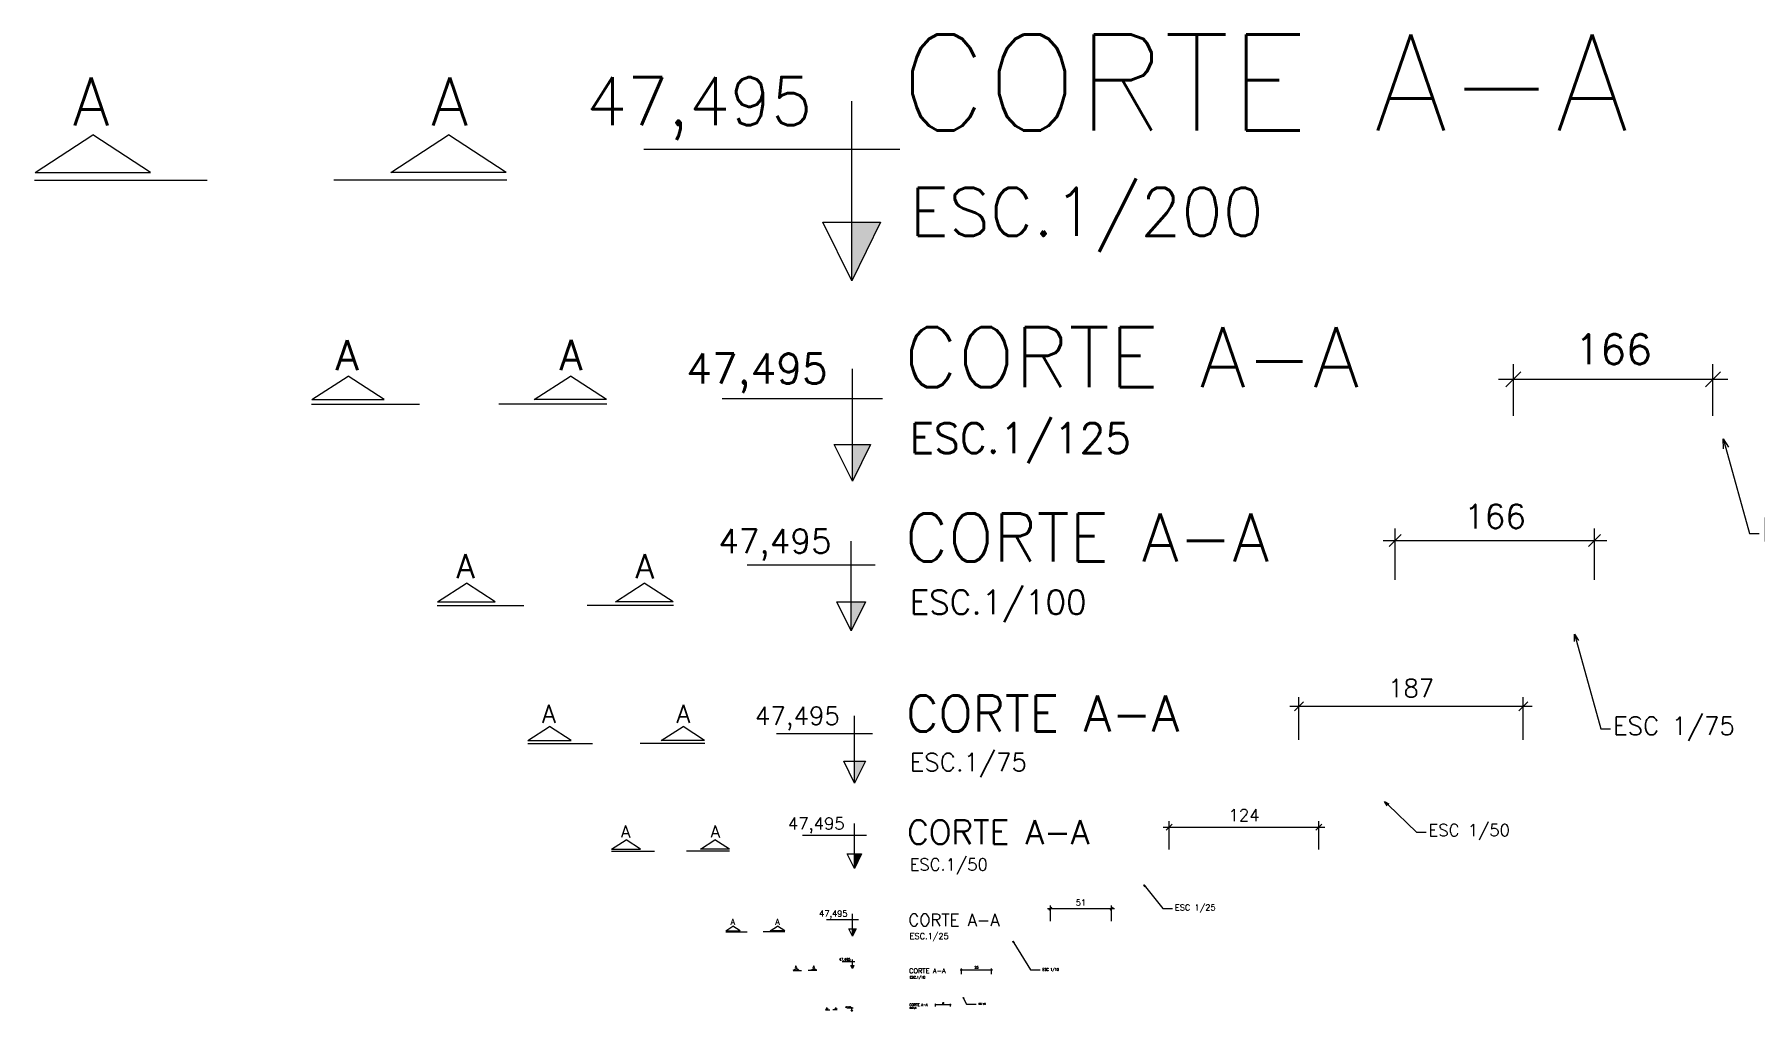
# Model space of a CAD drawing. Header units: inches. Extents: x 204712 to 217368, y 8428740 to 8432917.
# Drawn here: x 206921 to 208355, y 8432057 to 8432870 of the extents above; entities that cross this region are included whole.
import ezdxf
from ezdxf import colors
from ezdxf.entities.mleader import LeaderData, LeaderLine
from ezdxf.enums import TextEntityAlignment as Align
from ezdxf.math import Vec2, Vec3

# ---------------------------------------------------------------- set-up
doc = ezdxf.new("R2010")
doc.units = ezdxf.units.IN
doc.header["$LTSCALE"] = 10
doc.header["$MEASUREMENT"] = 0
doc.linetypes.add('DASHDOT', pattern=[1, 0.5, -0.25, 0, -0.25])
doc.linetypes.add('HIDDEN', pattern=[0.375, 0.25, -0.125])
for name, color, linetype in [('05', 5, 'Continuous'), ('1', 1, 'Continuous'), ('3', 3, 'Continuous'), ('BAR-EIXOS', 80, 'DASHDOT'), ('Layer2', 2, 'Continuous'), ('Layer3', 3, 'Continuous'), ('Layer8', 8, 'Continuous')]:
    doc.layers.add(name, color=color, linetype=linetype)
doc.styles.add('ROMANS', font='romans')
doc.styles.add('STYLE-ROMANS', font='romans.shx')
doc.dimstyles.new('1-10', dxfattribs={"dimscale": 0.2, "dimtxt": 10, "dimasz": 5, "dimexe": 5, "dimexo": 5, "dimgap": 5, "dimtad": 1, "dimdec": 0, "dimzin": 12, "dimdsep": 46, "dimtxsty": 'STYLE-ROMANS', "dimblk1": 'OBLIQUE', "dimblk2": 'OBLIQUE', "dimsah": 1, "dimcen": 0, "dimdle": 5, "dimclrd": 1, "dimclre": 1, "dimclrt": 3, "dimadec": 1, "dimazin": 3, "dimtfac": 1, "dimtdec": 0, "dimtix": 1, "dimtmove": 1, "dimatfit": 3, "dimldrblk": 'OPEN30', "dimfxl": 0, "dimtolj": 1, "dimtzin": 0, "dimarcsym": 0})
doc.dimstyles.new('1-100', dxfattribs={"dimscale": 2, "dimtxt": 10, "dimasz": 5, "dimexe": 5, "dimexo": 5, "dimgap": 5, "dimtad": 1, "dimdec": 0, "dimzin": 12, "dimdsep": 46, "dimtxsty": 'STYLE-ROMANS', "dimblk1": 'OBLIQUE', "dimblk2": 'OBLIQUE', "dimsah": 1, "dimcen": 0, "dimdle": 5, "dimclrd": 1, "dimclre": 1, "dimclrt": 3, "dimadec": 1, "dimazin": 3, "dimtfac": 1, "dimtdec": 0, "dimtix": 1, "dimtmove": 1, "dimatfit": 3, "dimldrblk": 'OPEN30', "dimfxl": 0, "dimtolj": 1, "dimtzin": 0, "dimarcsym": 0})
doc.dimstyles.new('1-125', dxfattribs={"dimscale": 2.5, "dimtxt": 10, "dimasz": 5, "dimexe": 5, "dimexo": 5, "dimgap": 5, "dimtad": 1, "dimdec": 0, "dimzin": 12, "dimdsep": 46, "dimtxsty": 'STYLE-ROMANS', "dimblk1": 'OBLIQUE', "dimblk2": 'OBLIQUE', "dimsah": 1, "dimcen": 0, "dimdle": 5, "dimclrd": 1, "dimclre": 1, "dimclrt": 3, "dimadec": 1, "dimazin": 3, "dimtfac": 1, "dimtdec": 0, "dimtix": 1, "dimtmove": 1, "dimatfit": 3, "dimldrblk": 'OPEN30', "dimfxl": 0, "dimtolj": 1, "dimtzin": 0, "dimarcsym": 0})
doc.dimstyles.new('1-25', dxfattribs={"dimscale": 0.5, "dimtxt": 10, "dimasz": 5, "dimexe": 5, "dimexo": 5, "dimgap": 5, "dimtad": 1, "dimdec": 0, "dimzin": 12, "dimdsep": 46, "dimtxsty": 'STYLE-ROMANS', "dimblk1": 'OBLIQUE', "dimblk2": 'OBLIQUE', "dimsah": 1, "dimcen": 0, "dimdle": 5, "dimclrd": 1, "dimclre": 1, "dimclrt": 3, "dimadec": 1, "dimazin": 3, "dimtfac": 1, "dimtdec": 0, "dimtix": 1, "dimtmove": 1, "dimatfit": 3, "dimldrblk": 'OPEN30', "dimfxl": 0, "dimtolj": 1, "dimtzin": 0, "dimarcsym": 0})
doc.dimstyles.new('1-5', dxfattribs={"dimscale": 0.1, "dimtxt": 10, "dimasz": 5, "dimexe": 5, "dimexo": 5, "dimgap": 5, "dimtad": 1, "dimdec": 0, "dimzin": 12, "dimdsep": 46, "dimtxsty": 'STYLE-ROMANS', "dimblk1": 'OBLIQUE', "dimblk2": 'OBLIQUE', "dimsah": 1, "dimcen": 0, "dimdle": 5, "dimclrd": 1, "dimclre": 1, "dimclrt": 3, "dimadec": 1, "dimazin": 3, "dimtfac": 1, "dimtdec": 0, "dimtix": 1, "dimtmove": 1, "dimatfit": 3, "dimldrblk": 'OPEN30', "dimfxl": 0, "dimtolj": 1, "dimtzin": 0, "dimarcsym": 0})
doc.dimstyles.new('1-50', dxfattribs={"dimtxt": 10, "dimasz": 5, "dimexe": 5, "dimexo": 5, "dimgap": 5, "dimtad": 1, "dimdec": 0, "dimzin": 12, "dimdsep": 46, "dimtxsty": 'STYLE-ROMANS', "dimblk1": 'OBLIQUE', "dimblk2": 'OBLIQUE', "dimsah": 1, "dimcen": 0, "dimdle": 5, "dimclrd": 1, "dimclre": 1, "dimclrt": 3, "dimadec": 1, "dimazin": 3, "dimtfac": 1, "dimtdec": 0, "dimtix": 1, "dimtmove": 1, "dimatfit": 3, "dimldrblk": 'OPEN30', "dimfxl": 0, "dimtolj": 1, "dimtzin": 0, "dimarcsym": 0})
doc.dimstyles.new('1-75', dxfattribs={"dimscale": 1.5, "dimtxt": 10, "dimasz": 5, "dimexe": 5, "dimexo": 5, "dimgap": 5, "dimtad": 1, "dimdec": 0, "dimzin": 12, "dimdsep": 46, "dimtxsty": 'STYLE-ROMANS', "dimblk1": 'OBLIQUE', "dimblk2": 'OBLIQUE', "dimsah": 1, "dimcen": 0, "dimdle": 5, "dimclrd": 1, "dimclre": 1, "dimclrt": 3, "dimadec": 1, "dimazin": 3, "dimtfac": 1, "dimtdec": 0, "dimtix": 1, "dimtmove": 1, "dimatfit": 3, "dimldrblk": 'OPEN30', "dimfxl": 0, "dimtolj": 1, "dimtzin": 0, "dimarcsym": 0})

# ---------------------------------------------------------------- blocks, each defined once
blk = doc.blocks.new('_Oblique')
at = {"layer": 'BAR-EIXOS', "color": 0, "lineweight": -2}
blk.add_line((-0.5, -0.5), (0.5, 0.5), dxfattribs=at)
blk = doc.blocks.new('*D40')
at = {"layer": '1', "color": 1, "lineweight": -2}
for p, q in [((207865.7, 8432191.6), (207865.7, 8432215.3)), ((207990.2, 8432191.6), (207990.2, 8432215.3)), ((207860.7, 8432210.3), (207995.2, 8432210.3))]:
    blk.add_line(p, q, dxfattribs=at)
at = {"layer": 'Defpoints', "color": 0}
for p in [(207990.2, 8432210.3), (207865.7, 8432186.6), (207990.2, 8432186.6)]:
    blk.add_point(p, dxfattribs=at)
at = {"layer": '1', "color": 1, "lineweight": -2, "xscale": 5, "yscale": 5, "zscale": 5, "rotation": 180}
blk.add_blockref('_Oblique', (207865.7, 8432210.3), dxfattribs=at)
at = {"layer": '1', "color": 1, "lineweight": -2, "xscale": 5, "yscale": 5, "zscale": 5}
blk.add_blockref('_Oblique', (207990.2, 8432210.3), dxfattribs=at)
at = {"layer": '1', "color": 3, "insert": (207928, 8432220.3), "char_height": 10, "attachment_point": 5, "style": 'ROMANS'}
blk.add_mtext('\\A1;124', dxfattribs=at)
blk = doc.blocks.new('_Open30')
at = {"layer": 'Layer8', "color": 0, "lineweight": -2}
for p, q in [((-1, 0.27), (0, 0)), ((0, 0), (-1, -0.27)), ((0, 0), (-1, 0))]:
    blk.add_line(p, q, dxfattribs=at)
blk = doc.blocks.new('*D41')
at = {"layer": '1', "color": 1, "lineweight": -2}
for p, q in [((208054, 8432416.1), (208054, 8432459)), ((208220, 8432416.1), (208220, 8432459)), ((208044, 8432449), (208230, 8432449))]:
    blk.add_line(p, q, dxfattribs=at)
at = {"layer": 'Defpoints', "color": 0}
for p in [(208220, 8432449), (208054, 8432406.1), (208220, 8432406.1)]:
    blk.add_point(p, dxfattribs=at)
at = {"layer": '1', "color": 1, "lineweight": -2, "xscale": 10, "yscale": 10, "zscale": 10, "rotation": 180}
blk.add_blockref('_Oblique', (208054, 8432449), dxfattribs=at)
at = {"layer": '1', "color": 1, "lineweight": -2, "xscale": 10, "yscale": 10, "zscale": 10}
blk.add_blockref('_Oblique', (208220, 8432449), dxfattribs=at)
at = {"layer": '1', "color": 3, "insert": (208137, 8432469), "char_height": 20, "attachment_point": 5, "style": 'ROMANS'}
blk.add_mtext('\\A1;166', dxfattribs=at)
blk = doc.blocks.new('*D42')
at = {"layer": '1', "color": 1, "lineweight": -2}
for p, q in [((208152.4, 8432552.7), (208152.4, 8432595.6)), ((208318.5, 8432552.7), (208318.5, 8432595.6)), ((208139.9, 8432583.1), (208331, 8432583.1))]:
    blk.add_line(p, q, dxfattribs=at)
at = {"layer": 'Defpoints', "color": 0}
for p in [(208318.5, 8432583.1), (208152.4, 8432540.2), (208318.5, 8432540.2)]:
    blk.add_point(p, dxfattribs=at)
at = {"layer": '1', "color": 1, "lineweight": -2, "xscale": 12.5, "yscale": 12.5, "zscale": 12.5, "rotation": 180}
blk.add_blockref('_Oblique', (208152.4, 8432583.1), dxfattribs=at)
at = {"layer": '1', "color": 1, "lineweight": -2, "xscale": 12.5, "yscale": 12.5, "zscale": 12.5}
blk.add_blockref('_Oblique', (208318.5, 8432583.1), dxfattribs=at)
at = {"layer": '1', "color": 3, "insert": (208235.5, 8432608.1), "char_height": 25, "attachment_point": 5, "style": 'ROMANS'}
blk.add_mtext('\\A1;166', dxfattribs=at)
blk = doc.blocks.new('*D44')
at = {"layer": '1', "color": 1, "lineweight": -2}
for p, q in [((207973.8, 8432282.9), (207973.8, 8432318.5)), ((208160.5, 8432282.9), (208160.5, 8432318.5)), ((207966.3, 8432311), (208168, 8432311))]:
    blk.add_line(p, q, dxfattribs=at)
at = {"layer": 'Defpoints', "color": 0}
for p in [(208160.5, 8432311), (207973.8, 8432275.4), (208160.5, 8432275.4)]:
    blk.add_point(p, dxfattribs=at)
at = {"layer": '1', "color": 1, "lineweight": -2, "xscale": 7.5, "yscale": 7.5, "zscale": 7.5, "rotation": 180}
blk.add_blockref('_Oblique', (207973.8, 8432311), dxfattribs=at)
at = {"layer": '1', "color": 1, "lineweight": -2, "xscale": 7.5, "yscale": 7.5, "zscale": 7.5}
blk.add_blockref('_Oblique', (208160.5, 8432311), dxfattribs=at)
at = {"layer": '1', "color": 3, "insert": (208067.2, 8432326), "char_height": 15, "attachment_point": 5, "style": 'ROMANS'}
blk.add_mtext('\\A1;187', dxfattribs=at)
blk = doc.blocks.new('*D45')
at = {"layer": '1', "color": 1, "lineweight": -2}
for p, q in [((207764.3, 8432142.5), (207820.2, 8432142.5)), ((207766.8, 8432131.9), (207766.8, 8432145)), ((207817.7, 8432131.9), (207817.7, 8432145))]:
    blk.add_line(p, q, dxfattribs=at)
at = {"layer": 'Defpoints', "color": 0}
for p in [(207817.7, 8432142.5), (207766.8, 8432129.4), (207817.7, 8432129.4)]:
    blk.add_point(p, dxfattribs=at)
at = {"layer": '1', "color": 1, "lineweight": -2, "xscale": 2.5, "yscale": 2.5, "zscale": 2.5, "rotation": 180}
blk.add_blockref('_Oblique', (207766.8, 8432142.5), dxfattribs=at)
at = {"layer": '1', "color": 1, "lineweight": -2, "xscale": 2.5, "yscale": 2.5, "zscale": 2.5}
blk.add_blockref('_Oblique', (207817.7, 8432142.5), dxfattribs=at)
at = {"layer": '1', "color": 3, "insert": (207792.2, 8432147.5), "char_height": 5, "attachment_point": 5, "style": 'ROMANS'}
blk.add_mtext('\\A1;51', dxfattribs=at)
blk = doc.blocks.new('*D46')
at = {"layer": '1', "color": 1, "lineweight": -2}
for p, q in [((207691.8, 8432091.5), (207718.7, 8432091.5)), ((207692.8, 8432087.8), (207692.8, 8432092.5)), ((207717.7, 8432087.8), (207717.7, 8432092.5))]:
    blk.add_line(p, q, dxfattribs=at)
at = {"layer": 'Defpoints', "color": 0}
for p in [(207692.8, 8432086.8), (207717.7, 8432091.5), (207717.7, 8432086.8)]:
    blk.add_point(p, dxfattribs=at)
at = {"layer": '1', "color": 1, "lineweight": -2, "rotation": 180}
blk.add_blockref('_Oblique', (207692.8, 8432091.5), dxfattribs=at)
at = {"layer": '1', "color": 1, "lineweight": -2}
blk.add_blockref('_Oblique', (207717.7, 8432091.5), dxfattribs=at)
at = {"layer": '1', "color": 3, "insert": (207705.3, 8432093.5), "char_height": 2, "attachment_point": 5, "style": 'ROMANS'}
blk.add_mtext('\\A1;25', dxfattribs=at)
blk = doc.blocks.new('*D47')
at = {"layer": '1', "color": 1, "lineweight": -2}
for p, q in [((207670.7, 8432062.8), (207684.2, 8432062.8)), ((207671.2, 8432060.9), (207671.2, 8432063.3)), ((207683.7, 8432060.9), (207683.7, 8432063.3))]:
    blk.add_line(p, q, dxfattribs=at)
at = {"layer": 'Defpoints', "color": 0}
for p in [(207671.2, 8432060.4), (207683.7, 8432062.8), (207683.7, 8432060.4)]:
    blk.add_point(p, dxfattribs=at)
at = {"layer": '1', "color": 1, "lineweight": -2, "xscale": 0.5, "yscale": 0.5, "zscale": 0.5, "rotation": 180}
blk.add_blockref('_Oblique', (207671.2, 8432062.8), dxfattribs=at)
at = {"layer": '1', "color": 1, "lineweight": -2, "xscale": 0.5, "yscale": 0.5, "zscale": 0.5}
blk.add_blockref('_Oblique', (207683.7, 8432062.8), dxfattribs=at)
at = {"layer": '1', "color": 3, "insert": (207677.4, 8432063.8), "char_height": 1, "attachment_point": 5, "style": 'ROMANS'}
blk.add_mtext('\\A1;12', dxfattribs=at)

msp = doc.modelspace()

# ---------------------------------------------------------------- hatches: boundary and pattern name
at = {"layer": '1'}
h = msp.add_hatch(color=256, dxfattribs=at)
h.dxf.hatch_style = 1
h.paths.add_polyline_path([(207625.4, 8432713.8), (207601.4, 8432665), (207601.4, 8432713.8)])
h = msp.add_hatch(color=256, dxfattribs=at)
h.dxf.hatch_style = 1
h.paths.add_polyline_path([(207616.9, 8432528.9), (207601.9, 8432498.4), (207601.9, 8432528.9)])
h = msp.add_hatch(color=256, dxfattribs=at)
h.dxf.hatch_style = 1
h.paths.add_polyline_path([(207612.9, 8432397.9), (207600.9, 8432373.6), (207600.9, 8432397.9)])
h = msp.add_hatch(color=256, dxfattribs=at)
h.dxf.hatch_style = 1
h.paths.add_polyline_path([(207612.8, 8432265.1), (207603.8, 8432246.8), (207603.8, 8432265.1)])
h = msp.add_hatch(color=256, dxfattribs=at)
h.dxf.hatch_style = 1
h.paths.add_polyline_path([(207609.6, 8432188.1), (207603.6, 8432175.9), (207603.6, 8432188.1)])
h = msp.add_hatch(color=256, dxfattribs=at)
h.dxf.hatch_style = 1
h.paths.add_polyline_path([(207605, 8432125.6), (207602, 8432119.5), (207602, 8432125.6)])
h = msp.add_hatch(color=256, dxfattribs=at)
h.dxf.hatch_style = 1
h.paths.add_polyline_path([(207603.1, 8432095), (207601.9, 8432092.6), (207601.9, 8432095)])
h = msp.add_hatch(color=256, dxfattribs=at)
h.dxf.hatch_style = 1
h.paths.add_polyline_path([(207602.1, 8432058), (207601.5, 8432056.8), (207601.5, 8432058)])

# ---------------------------------------------------------------- linework, layer by layer
for p, q in [((207601.4, 8432665), (207601.4, 8432814.5)), ((207641.4, 8432774.5), (207428.2, 8432774.5)), ((207577.4, 8432713.8), (207625.4, 8432713.8)), ((207601.4, 8432665), (207577.4, 8432713.8)), ((207625.4, 8432713.8), (207601.4, 8432665)), ((207601.9, 8432498.4), (207601.9, 8432591.9)), ((207626.9, 8432566.9), (207493.6, 8432566.9)), ((207586.9, 8432528.9), (207616.9, 8432528.9)), ((207601.9, 8432498.4), (207586.9, 8432528.9)), ((207616.9, 8432528.9), (207601.9, 8432498.4)), ((207600.9, 8432373.6), (207600.9, 8432448.3)), ((207620.9, 8432428.3), (207514.3, 8432428.3)), ((207588.9, 8432397.9), (207612.9, 8432397.9)), ((207600.9, 8432373.6), (207588.9, 8432397.9)), ((207612.9, 8432397.9), (207600.9, 8432373.6)), ((207603.8, 8432246.8), (207603.8, 8432302.9)), ((207618.8, 8432287.9), (207538.8, 8432287.9)), ((207594.8, 8432265.1), (207612.8, 8432265.1)), ((207603.8, 8432246.8), (207594.8, 8432265.1)), ((207612.8, 8432265.1), (207603.8, 8432246.8)), ((207613.6, 8432203.3), (207560.3, 8432203.3)), ((207603.6, 8432175.9), (207603.6, 8432213.3)), ((207597.6, 8432188.1), (207609.6, 8432188.1)), ((207603.6, 8432175.9), (207597.6, 8432188.1)), ((207609.6, 8432188.1), (207603.6, 8432175.9)), ((207607, 8432133.2), (207580.3, 8432133.2)), ((207602, 8432119.5), (207602, 8432138.2)), ((207599, 8432125.6), (207605, 8432125.6)), ((207602, 8432119.5), (207599, 8432125.6)), ((207605, 8432125.6), (207602, 8432119.5)), ((207601.9, 8432092.6), (207601.9, 8432100.1)), ((207603.9, 8432098.1), (207593.3, 8432098.1)), ((207600.7, 8432095), (207603.1, 8432095)), ((207601.9, 8432092.6), (207600.7, 8432095)), ((207603.1, 8432095), (207601.9, 8432092.6)), ((207602.5, 8432059.5), (207597.2, 8432059.5)), ((207600.9, 8432058), (207602.1, 8432058)), ((207601.5, 8432056.8), (207600.9, 8432058)), ((207601.5, 8432056.8), (207601.5, 8432060.5)), ((207602.1, 8432058), (207601.5, 8432056.8))]:
    msp.add_line(p, q, dxfattribs=at)
at = {"layer": 'Layer2', "ltscale": 10}
for p, q in [((206921.4, 8432755.2), (206969.4, 8432786.5)), ((207017.5, 8432755.2), (206969.4, 8432786.5)), ((207217.5, 8432755.2), (207265.6, 8432786.5)), ((207313.7, 8432755.2), (207265.6, 8432786.5)), ((206920.9, 8432748.9), (207064.8, 8432749)), ((206921.4, 8432755.2), (207017.5, 8432755.2)), ((207314.2, 8432748.9), (207170.2, 8432749)), ((207313.7, 8432755.2), (207217.5, 8432755.2)), ((207151.9, 8432566.3), (207182, 8432585.8)), ((207212.1, 8432566.3), (207182, 8432585.8)), ((207337, 8432566.3), (207367.1, 8432585.8)), ((207397.1, 8432566.3), (207367.1, 8432585.8)), ((207151.6, 8432562.4), (207241.6, 8432562.4)), ((207151.9, 8432566.3), (207212.1, 8432566.3)), ((207397.4, 8432562.4), (207307.5, 8432562.4)), ((207397.1, 8432566.3), (207337, 8432566.3)), ((207256.6, 8432397.8), (207280.6, 8432413.5)), ((207304.6, 8432397.8), (207280.6, 8432413.5)), ((207404.6, 8432397.8), (207428.7, 8432413.5)), ((207452.7, 8432397.8), (207428.7, 8432413.5)), ((207256.3, 8432394.7), (207328.3, 8432394.7)), ((207256.6, 8432397.8), (207304.6, 8432397.8)), ((207453, 8432394.7), (207381, 8432394.7)), ((207452.7, 8432397.8), (207404.6, 8432397.8)), ((207331.8, 8432282.3), (207349.8, 8432294.1)), ((207367.9, 8432282.4), (207349.8, 8432294.1)), ((207442.8, 8432282.4), (207460.9, 8432294.1)), ((207478.9, 8432282.3), (207460.9, 8432294.1)), ((207331.6, 8432280), (207385.6, 8432280)), ((207331.8, 8432282.3), (207367.9, 8432282.4)), ((207479.1, 8432280), (207425.1, 8432280)), ((207478.9, 8432282.3), (207442.8, 8432282.4)), ((207401.5, 8432191.9), (207413.5, 8432199.7)), ((207425.5, 8432191.9), (207413.5, 8432199.7)), ((207475.5, 8432191.9), (207487.5, 8432199.7)), ((207499.6, 8432191.9), (207487.5, 8432199.7)), ((207401.4, 8432190.3), (207437.3, 8432190.4)), ((207401.5, 8432191.9), (207425.5, 8432191.9)), ((207499.7, 8432190.3), (207463.7, 8432190.4)), ((207499.6, 8432191.9), (207475.5, 8432191.9)), ((207496.5, 8432124), (207502.5, 8432127.9)), ((207508.5, 8432124), (207502.5, 8432127.9)), ((207533.5, 8432124), (207539.5, 8432127.9)), ((207545.6, 8432124), (207539.5, 8432127.9)), ((207496.5, 8432124), (207508.5, 8432124)), ((207496.5, 8432123.2), (207514.4, 8432123.2)), ((207545.6, 8432123.2), (207527.6, 8432123.2)), ((207545.6, 8432124), (207533.5, 8432124)), ((207552.5, 8432090.9), (207559.7, 8432090.9)), ((207552.6, 8432091.2), (207555, 8432092.7)), ((207552.6, 8432091.2), (207557.4, 8432091.2)), ((207557.4, 8432091.2), (207555, 8432092.7)), ((207572.2, 8432090.9), (207565, 8432090.9)), ((207567.4, 8432091.2), (207569.8, 8432092.7)), ((207572.2, 8432091.2), (207567.4, 8432091.2)), ((207572.2, 8432091.2), (207569.8, 8432092.7)), ((207579.5, 8432058.4), (207580.7, 8432059.2)), ((207579.5, 8432058.4), (207581.9, 8432058.4)), ((207579.5, 8432058.2), (207583.1, 8432058.2)), ((207581.9, 8432058.4), (207580.7, 8432059.2)), ((207589.3, 8432058.2), (207585.7, 8432058.2)), ((207586.9, 8432058.4), (207588.1, 8432059.2)), ((207589.3, 8432058.4), (207586.9, 8432058.4)), ((207589.3, 8432058.4), (207588.1, 8432059.2))]:
    msp.add_line(p, q, dxfattribs=at)

# ---------------------------------------------------------------- texts
at = {"layer": '05', "linetype": 'Continuous', "style": 'ROMANS'}
for height, p in [(80, (207641.8, 8432790.2)), (50, (207644.7, 8432576.5)), (40, (207645.7, 8432431.5)), (30, (207646.7, 8432289.8)), (20, (207647.6, 8432196.1)), (10, (207648.6, 8432128)), (4, (207649.2, 8432088.7)), (2, (207649.4, 8432061.4))]:
    msp.add_text('CORTE A-A', height=height, dxfattribs=at).set_placement(p)
at = {"layer": '3', "linetype": 'Continuous', "style": 'ROMANS'}
for s, height, p in [('47,495', 40, (207380, 8432794.7)), ('ESC.1/200', 40, (207649.6, 8432702.5)), ('47,495', 25, (207463.6, 8432579.5)), ('ESC.1/125', 25, (207649.6, 8432521.7)), ('47,495', 20, (207490.3, 8432438.4)), ('ESC.1/100', 20, (207649.6, 8432387.6)), ('47,495', 15, (207520.8, 8432295.5)), ('ESC.1/75', 15, (207649.6, 8432256.9)), ('47,495', 10, (207548.3, 8432208.3)), ('ESC.1/50', 10, (207649.6, 8432174.2)), ('47,495', 5, (207574.3, 8432135.8)), ('ESC.1/25', 5, (207649.6, 8432117.1)), ('47,495', 2, (207590.9, 8432099.1)), ('ESC.1/10', 2, (207649.6, 8432084.3)), ('47,495', 1, (207596, 8432060)), ('ESC.1/5', 1, (207649.6, 8432059.2))]:
    msp.add_text(s, height=height, dxfattribs=at).set_placement(p)
at = {"layer": 'Layer3', "linetype": 'HIDDEN', "ltscale": 10, "style": 'ROMANS'}
for height, rotation, p in [(40, 0.1244, (206983.5, 8432814.5)), (40, 359.8756, (207282, 8432814.4)), (25, 0.1244, (207190.8, 8432603.3)), (25, 359.8756, (207377.3, 8432603.3)), (20, 0.1244, (207287.6, 8432427.5)), (20, 359.8756, (207436.9, 8432427.4)), (15, 0.1244, (207355.1, 8432304.6)), (15, 359.8756, (207467, 8432304.6)), (10, 0.1244, (207417, 8432206.7)), (10, 359.8756, (207491.6, 8432206.7)), (5, 0.1244, (207504.3, 8432131.4)), (5, 359.8756, (207541.6, 8432131.4)), (2, 0.1244, (207555.7, 8432094.1)), (2, 359.8756, (207570.6, 8432094.1)), (1, 0.1244, (207581, 8432059.9)), (1, 359.8756, (207588.5, 8432059.9))]:
    msp.add_text('A', height=height, rotation=rotation, dxfattribs=at).set_placement(p, align=Align.MIDDLE_RIGHT)

# ---------------------------------------------------------------- dimensions: what is measured, and where the dimension line sits
at = {"layer": '1'}
for base, p1, p2, dimstyle, picture, middle in [((208318.5, 8432583.1), (208152.4, 8432540.2), (208318.5, 8432540.2), '1-125', '*D42', (208235.5, 8432608.1)), ((208220, 8432449), (208054, 8432406.1), (208220, 8432406.1), '1-100', '*D41', (208137, 8432469)), ((208160.5, 8432311), (207973.8, 8432275.4), (208160.5, 8432275.4), '1-75', '*D44', (208067.2, 8432326)), ((207990.2257, 8432210.2839), (207865.7324, 8432186.5596), (207990.2257, 8432186.5596), '1-50', '*D40', (207927.9791, 8432220.2839)), ((207817.7, 8432142.5), (207766.8, 8432129.4), (207817.7, 8432129.4), '1-25', '*D45', (207792.2, 8432147.5)), ((207717.7, 8432091.5), (207692.8, 8432086.8), (207717.7, 8432086.8), '1-10', '*D46', (207705.3, 8432093.5)), ((207683.668, 8432062.7913), (207671.2187, 8432060.4189), (207683.668, 8432060.4189), '1-5', '*D47', (207677.4433, 8432063.7913))]:
    dim = msp.add_linear_dim(base=base, p1=p1, p2=p2, dimstyle=dimstyle, override={"dimtxsty": 'ROMANS'}, dxfattribs=at)
    dim.commit()
    dim.dimension.update_dxf_attribs({"geometry": picture, "text_midpoint": middle})

# ---------------------------------------------------------------- leaders
ml = msp.add_multileader_mtext('Standard', dxfattribs=at)
ml.set_content('ESC 1/100', color=3, style='ROMANS')
ml.set_leader_properties(color=1)
ml.set_arrow_properties(name='OPEN30')
ml.build(insert=Vec2(0, 0))
ml.multileader.update_dxf_attribs({"arrow_head_size": 8})
ctx = ml.context
ctx.base_point, ctx.char_height, ctx.arrow_head_size, ctx.plane_origin = Vec3(208357, 8432454.7), 20, 8, Vec3(208327.1, 8432533.6)
notes = []
notes.append((ctx, [(0, (1, 1, 0), (208349, 8432454.7), (1, 0), 8, [(0, [(208327.1, 8432533.6)], 0, [])])]))
ctx.mtext.insert, ctx.mtext.flow_direction = Vec3(208359, 8432468.1), 5
ml = msp.add_multileader_mtext('Standard', dxfattribs=at)
ml.set_content('ESC 1/75', color=3, style='ROMANS')
ml.set_leader_properties(color=1)
ml.set_arrow_properties(name='OPEN30')
ml.build(insert=Vec2(0, 0))
ml.multileader.update_dxf_attribs({"arrow_head_size": 6})
ctx = ml.context
ctx.base_point, ctx.char_height, ctx.arrow_head_size, ctx.plane_origin = Vec3(208233.2, 8432292.1), 15, 6, Vec3(208203.3, 8432371)
notes.append((ctx, [(0, (1, 1, 0), (208225.2, 8432292.1), (1, 0), 8, [(0, [(208203.3, 8432371)], 0, [])])]))
ctx.mtext.insert, ctx.mtext.flow_direction = Vec3(208235.2, 8432302.1), 5
ml = msp.add_multileader_mtext('Standard', dxfattribs=at)
ml.set_content('ESC 1/50', color=3, style='ROMANS')
ml.set_leader_properties(color=1)
ml.set_arrow_properties(name='OPEN30')
ml.build(insert=Vec2(0, 0))
ctx = ml.context
ctx.base_point, ctx.char_height, ctx.plane_origin = Vec3(208079.7, 8432206.1), 10, Vec3(208049.8, 8432285)
notes.append((ctx, [(0, (1, 1, 0), (208071.7, 8432206.1), (1, 0), 8, [(0, [(208045.1, 8432231.6)], 0, [])])]))
ctx.mtext.insert, ctx.mtext.flow_direction = Vec3(208081.7, 8432212.8), 5
ml = msp.add_multileader_mtext('Standard', dxfattribs=at)
ml.set_content('ESC 1/25', color=3, style='ROMANS')
ml.set_leader_properties(color=1)
ml.set_arrow_properties(name='OPEN30')
ml.build(insert=Vec2(0, 0))
ml.multileader.update_dxf_attribs({"arrow_head_size": 2})
ctx = ml.context
ctx.base_point, ctx.char_height, ctx.arrow_head_size, ctx.plane_origin = Vec3(207868.5, 8432142.5), 5, 2, Vec3(207838.7, 8432221.4)
notes.append((ctx, [(0, (1, 1, 0), (207860.5, 8432142.5), (1, 0), 8, [(0, [(207844.7, 8432162.2)], 0, [])])]))
ctx.mtext.insert, ctx.mtext.flow_direction = Vec3(207870.5, 8432145.9), 5
ml = msp.add_multileader_mtext('Standard', dxfattribs=at)
ml.set_content('ESC 1/10', color=3, style='ROMANS')
ml.set_leader_properties(color=1)
ml.set_arrow_properties(name='OPEN30')
ml.build(insert=Vec2(0, 0))
ml.multileader.update_dxf_attribs({"arrow_head_size": 1.6})
ctx = ml.context
ctx.base_point, ctx.char_height, ctx.arrow_head_size, ctx.plane_origin = Vec3(207758.3, 8432091.5), 2, 1.6, Vec3(207728.4, 8432170.4)
notes.append((ctx, [(0, (1, 1, 0), (207750.3, 8432091.5), (1, 0), 8, [(0, [(207735.6, 8432115.5)], 0, [])])]))
ctx.mtext.insert, ctx.mtext.flow_direction = Vec3(207760.3, 8432092.8), 5
ml = msp.add_multileader_mtext('Standard', dxfattribs=at)
ml.set_content('ESC 1/5', color=3, style='ROMANS')
ml.set_leader_properties(color=1)
ml.set_arrow_properties(name='OPEN30')
ml.build(insert=Vec2(0, 0))
ml.multileader.update_dxf_attribs({"arrow_head_size": 0.8})
ctx = ml.context
ctx.base_point, ctx.char_height, ctx.arrow_head_size, ctx.plane_origin = Vec3(207705, 8432063), 1, 0.8, Vec3(207675.1, 8432141.9)
notes.append((ctx, [(0, (1, 1, 0), (207697, 8432063), (1, 0), 8, [(0, [(207694.2, 8432068.4)], 0, [])])]))
ctx.mtext.insert, ctx.mtext.flow_direction = Vec3(207707, 8432063.7), 5
for ctx, leaders in notes:
    for number, flags, end, landing, length, lines in leaders:
        leader = LeaderData()
        leader.index, (leader.has_last_leader_line, leader.has_dogleg_vector, leader.attachment_direction) = number, flags
        leader.last_leader_point, leader.dogleg_vector, leader.dogleg_length = Vec3(end), Vec3(landing), length
        for number, points, colour, breaks in lines:
            line = LeaderLine()
            line.index, line.vertices, line.color, line.breaks = number, Vec3.list(points), colors.encode_raw_color(colour), breaks
            leader.lines.append(line)
        ctx.leaders.append(leader)

doc.saveas('drawing.dxf')
